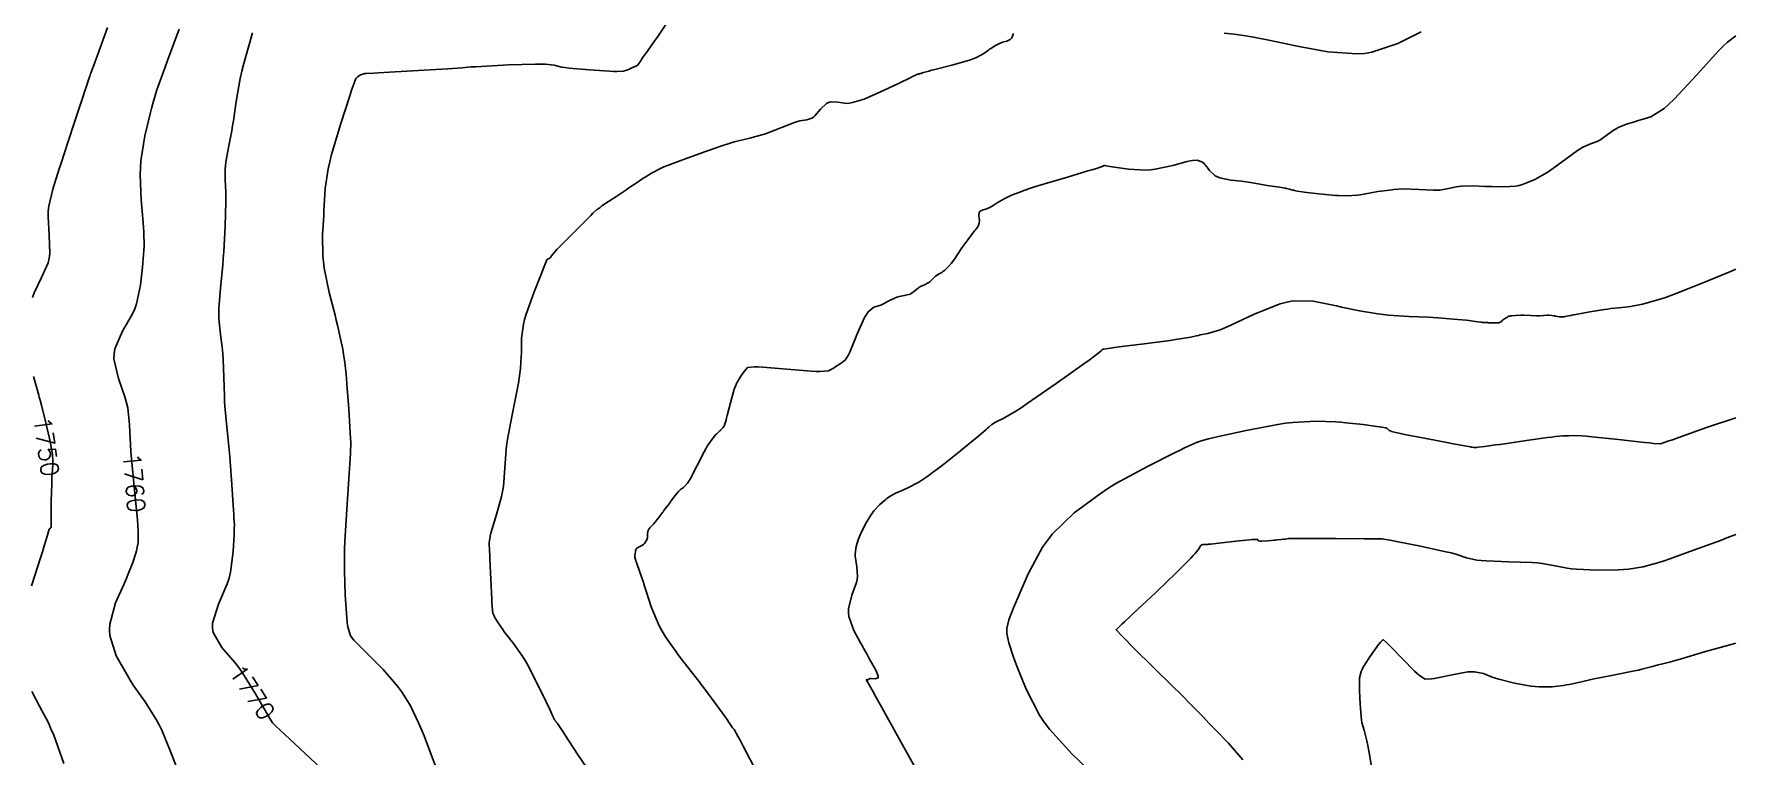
# Model space of a CAD drawing. Header units: metres. Extents: x 837477 to 838477, y 1189014 to 1191014.
# Drawn here: x 838108.3 to 838476.5, y 1190212.8 to 1190368.9 of the extents above; entities that cross this region are included whole.
import ezdxf

# ---------------------------------------------------------------- set-up
doc = ezdxf.new("R2010")
doc.units = ezdxf.units.M
doc.header["$LTSCALE"] = 0.3
doc.layers.add('COTAS 10', color=1, linetype='Continuous')
doc.styles.get("Standard").update_dxf_attribs({"font": 'simplex.shx'})

msp = doc.modelspace()

# ---------------------------------------------------------------- linework, layer by layer
at = {"layer": 'COTAS 10'}
for points, elevation in [([(838107.94, 1190311.923), (838108.274, 1190312.977), (838109.871, 1190316.282), (838111.288, 1190319.451), (838111.508, 1190320.419), (838111.652, 1190321.427), (838111.547, 1190325.395), (838111.302, 1190329.498), (838111.358, 1190330.592), (838111.467, 1190331.667), (838112.305, 1190335.395), (838113.734, 1190339.744), (838114.215, 1190341.21), (838114.733, 1190342.79), (838116.911, 1190349.446), (838118.886, 1190355.48), (838119.276, 1190356.669), (838119.598, 1190357.648), (838120.195, 1190359.446), (838120.335, 1190359.842), (838120.369, 1190359.939), (838120.402, 1190360.03), (838120.504, 1190360.31), (838121.118, 1190361.991), (838121.473, 1190362.965), (838121.908, 1190364.159), (838124.147, 1190370.31)], 1750), ([(838139.673, 1190370), (838137.163, 1190363.224), (838136.61, 1190361.721), (838136.119, 1190360.379), (838134.859, 1190356.882), (838133.935, 1190353.864), (838133.656, 1190352.824), (838133.366, 1190351.695), (838132.234, 1190346.882), (838131.384, 1190341.481), (838131.271, 1190339.982), (838131.212, 1190338.481), (838131.443, 1190333.046), (838131.891, 1190328.199), (838131.968, 1190327.068), (838132.025, 1190326.03), (838132.063, 1190323.046), (838131.894, 1190320.306), (838131.82, 1190319.423), (838131.734, 1190318.485), (838131.326, 1190314.646), (838130.435, 1190310.561), (838130.045, 1190309.469), (838129.592, 1190308.393), (838127.436, 1190304.646), (838125.737, 1190300.867), (838125.571, 1190299.771), (838125.538, 1190298.653), (838126.518, 1190294.436), (838128.008, 1190290.252), (838128.295, 1190289.154), (838128.528, 1190288.083), (838128.918, 1190284.436), (838128.99, 1190282.814), (838129.107, 1190280.148), (838129.213, 1190278.673), (838129.343, 1190277.073), (838130.007, 1190270.255), (838130.628, 1190263.885), (838130.731, 1190262.567), (838130.804, 1190261.443), (838130.82, 1190258.992), (838130.527, 1190257.601), (838130.406, 1190257.144), (838130.268, 1190256.657), (838129.623, 1190254.638), (838128.593, 1190251.947), (838128.212, 1190251.036), (838127.789, 1190250.052), (838125.915, 1190245.901), (838124.633, 1190241.338), (838124.584, 1190240.096), (838124.667, 1190238.862), (838126.07, 1190234.483), (838128.402, 1190230.321), (838129.07, 1190229.224), (838129.748, 1190228.152), (838132.28, 1190224.483), (838134.705, 1190220.705), (838135.316, 1190219.565), (838135.901, 1190218.384), (838137.797, 1190213.779), (838139.55, 1190209.281)], 1760), ([(838245.265, 1190371.394), (838243.518, 1190368.852), (838243.062, 1190368.194), (838242.619, 1190367.556), (838241.12, 1190365.418), (838239.954, 1190363.754), (838239.721, 1190363.414), (838239.527, 1190363.128), (838239.151, 1190362.531), (838238.946, 1190362.281), (838238.861, 1190362.212), (838238.763, 1190362.144), (838238.303, 1190361.9), (838237.775, 1190361.667), (838237.633, 1190361.605), (838237.493, 1190361.544), (838237.004, 1190361.336), (838236.53, 1190361.14), (838236.27, 1190361.036), (838235.806, 1190360.855), (838234.394, 1190360.793), (838233.667, 1190360.816), (838232.795, 1190360.857), (838228.429, 1190361.149), (838224.029, 1190361.551), (838223.134, 1190361.662), (838222.379, 1190361.772), (838220.821, 1190362.167), (838218.908, 1190362.414), (838217.929, 1190362.432), (838216.755, 1190362.427), (838210.894, 1190362.228), (838205.022, 1190361.928), (838203.841, 1190361.861), (838202.854, 1190361.801), (838200.894, 1190361.64), (838198.826, 1190361.461), (838197.77, 1190361.389), (838196.504, 1190361.307), (838190.185, 1190360.931), (838183.974, 1190360.582), (838182.777, 1190360.518), (838181.806, 1190360.468), (838180.185, 1190360.402), (838180.05, 1190360.417), (838180.016, 1190360.418), (838179.984, 1190360.416), (838179.879, 1190360.399), (838179.747, 1190360.361), (838179.698, 1190360.347), (838179.643, 1190360.332), (838179.397, 1190360.265), (838179.101, 1190360.156), (838179.015, 1190360.115), (838178.927, 1190360.068), (838178.593, 1190359.86), (838178.278, 1190359.631), (838178.203, 1190359.572), (838178.132, 1190359.514), (838177.917, 1190359.321), (838177.3, 1190357.711), (838176.976, 1190356.76), (838176.586, 1190355.591), (838174.623, 1190349.544), (838172.654, 1190342.844), (838172.26, 1190341.263), (838171.932, 1190339.801), (838171.291, 1190335.509), (838171.067, 1190331.836), (838171.001, 1190330.764), (838170.934, 1190329.668), (838170.678, 1190325.509), (838170.741, 1190320.969), (838170.875, 1190319.632), (838171.06, 1190318.26), (838172.15, 1190313.018), (838173.39, 1190308.158), (838173.67, 1190307.027), (838173.922, 1190305.99), (838174.604, 1190303.018), (838175.049, 1190300.795), (838175.152, 1190300.229), (838175.247, 1190299.684), (838175.518, 1190297.896), (838175.778, 1190295.36), (838175.866, 1190294.344), (838175.961, 1190293.192), (838176.361, 1190287.896), (838176.695, 1190282.663), (838176.747, 1190281.55), (838176.783, 1190280.584), (838176.771, 1190278.306), (838176.59, 1190275.965), (838176.52, 1190274.959), (838176.442, 1190273.797), (838176.087, 1190268.306), (838175.739, 1190262.717), (838175.665, 1190261.494), (838175.601, 1190260.411), (838175.451, 1190257.67), (838175.422, 1190255.026), (838175.434, 1190254.004), (838175.456, 1190252.857), (838175.609, 1190247.67), (838175.911, 1190242.656), (838176.027, 1190241.618), (838176.157, 1190240.733), (838176.743, 1190238.804), (838177.472, 1190237.882), (838177.691, 1190237.631), (838177.918, 1190237.383), (838178.804, 1190236.504), (838180.136, 1190235.207), (838180.645, 1190234.695), (838181.214, 1190234.117), (838183.776, 1190231.476), (838186.477, 1190228.426), (838187.134, 1190227.589), (838187.751, 1190226.756), (838189.654, 1190223.776), (838191.482, 1190219.992), (838192.053, 1190218.652), (838192.651, 1190217.185), (838192.972, 1190216.336), (838195.046, 1190210.832)], 1780), ([(838171.429, 1190209.188), (838165.811, 1190214.403), (838164.643, 1190215.488), (838163.643, 1190216.417), (838161.429, 1190218.477), (838160.518, 1190219.332), (838160.339, 1190219.501), (838160.192, 1190219.642), (838159.926, 1190219.906), (838159.881, 1190219.984), (838159.32, 1190220.927), (838158.959, 1190221.545), (838158.513, 1190222.309), (838156.203, 1190226.276), (838153.339, 1190230.8), (838152.544, 1190231.914), (838151.748, 1190232.968), (838149.31, 1190235.771), (838148.869, 1190236.276), (838147.005, 1190239.485), (838146.85, 1190240.477), (838146.851, 1190241.513), (838148.161, 1190245.631), (838150.072, 1190250.06), (838150.454, 1190251.293), (838150.771, 1190252.529), (838151.383, 1190257.018), (838151.537, 1190260.655), (838151.566, 1190261.354), (838151.588, 1190261.918), (838151.618, 1190262.845), (838151.523, 1190264.198), (838151.467, 1190265.032), (838151.397, 1190266.066), (838151.037, 1190271.457), (838150.596, 1190277.557), (838150.475, 1190279.038), (838150.355, 1190280.428), (838149.928, 1190284.694), (838149.577, 1190288.464), (838149.506, 1190289.541), (838149.446, 1190290.632), (838149.321, 1190294.694), (838149.175, 1190298.642), (838149.102, 1190299.662), (838149.015, 1190300.65), (838148.582, 1190303.955), (838148.265, 1190307.373), (838148.252, 1190308.432), (838148.271, 1190309.541), (838148.608, 1190313.955), (838149.092, 1190318.908), (838149.204, 1190320.357), (838149.307, 1190321.839), (838149.597, 1190327.472), (838149.74, 1190332.566), (838149.749, 1190333.708), (838149.745, 1190334.735), (838149.621, 1190337.472), (838149.6, 1190339.732), (838149.661, 1190340.457), (838149.752, 1190341.225), (838150.321, 1190344.355), (838151.041, 1190347.964), (838151.227, 1190349.033), (838151.406, 1190350.133), (838152.007, 1190354.355), (838152.89, 1190359.317), (838153.248, 1190360.881), (838153.655, 1190362.529), (838155.533, 1190369.17)], 1770), ([(838320.192, 1190369.057), (838319.822, 1190368.124), (838319.674, 1190367.931), (838319.507, 1190367.766), (838318.739, 1190367.404), (838317.82, 1190367.147), (838317.557, 1190367.048), (838317.29, 1190366.938), (838316.296, 1190366.438), (838315.292, 1190365.817), (838315.02, 1190365.63), (838314.75, 1190365.436), (838313.793, 1190364.682), (838312.155, 1190363.816), (838311.456, 1190363.552), (838310.65, 1190363.278), (838306.851, 1190362.201), (838303.182, 1190361.261), (838302.458, 1190361.073), (838301.86, 1190360.916), (838300.754, 1190360.612), (838300.489, 1190360.52), (838300.422, 1190360.497), (838300.356, 1190360.476), (838300.141, 1190360.409), (838299.954, 1190360.355), (838299.907, 1190360.341), (838299.862, 1190360.328), (838299.714, 1190360.287), (838299.585, 1190360.253), (838299.551, 1190360.245), (838299.518, 1190360.238), (838299.405, 1190360.214), (838298.707, 1190359.896), (838298.305, 1190359.703), (838297.813, 1190359.464), (838295.282, 1190358.223), (838292.243, 1190356.77), (838291.431, 1190356.398), (838290.632, 1190356.04), (838287.851, 1190354.856), (838285.343, 1190354.081), (838284.716, 1190353.981), (838284.118, 1190353.931), (838282.203, 1190354.161), (838280.576, 1190354.265), (838280.16, 1190354.134), (838279.76, 1190353.934), (838278.438, 1190352.637), (838277.238, 1190351.23), (838276.914, 1190350.962), (838276.593, 1190350.746), (838275.465, 1190350.401), (838273.985, 1190350.147), (838273.442, 1190349.988), (838272.843, 1190349.791), (838267.286, 1190347.623), (838266.517, 1190347.359), (838265.763, 1190347.118), (838263.173, 1190346.431), (838260.7, 1190345.832), (838260.019, 1190345.647), (838259.34, 1190345.452), (838256.902, 1190344.679), (838254.177, 1190343.735), (838253.317, 1190343.432), (838252.412, 1190343.112), (838248.759, 1190341.81), (838245.296, 1190340.496), (838244.51, 1190340.169), (838243.799, 1190339.857), (838241.856, 1190338.864), (838240.463, 1190337.992), (838240.098, 1190337.757), (838239.742, 1190337.524), (838238.535, 1190336.706), (838237.195, 1190335.785), (838236.756, 1190335.488), (838236.287, 1190335.173), (838234.349, 1190333.883), (838232.592, 1190332.724), (838232.238, 1190332.491), (838231.941, 1190332.296), (838231.345, 1190331.912), (838231.141, 1190331.772), (838231.09, 1190331.731), (838231.042, 1190331.69), (838230.889, 1190331.535), (838230.752, 1190331.391), (838230.714, 1190331.357), (838230.676, 1190331.325), (838230.538, 1190331.231), (838230.405, 1190331.159), (838230.37, 1190331.141), (838230.337, 1190331.125), (838230.224, 1190331.073), (838230.123, 1190331.025), (838230.096, 1190331.011), (838230.071, 1190330.997), (838229.984, 1190330.94), (838229.187, 1190330.161), (838228.712, 1190329.69), (838228.128, 1190329.109), (838225.104, 1190326.088), (838222.07, 1190323.013), (838221.48, 1190322.397), (838220.998, 1190321.883), (838220.163, 1190320.877), (838220, 1190320.585), (838219.942, 1190320.52), (838219.878, 1190320.464), (838219.603, 1190320.32), (838219.354, 1190320.227), (838219.307, 1190320.203), (838219.269, 1190320.179), (838219.212, 1190320.098), (838218.793, 1190318.986), (838218.527, 1190318.311), (838218.196, 1190317.478), (838216.461, 1190313.147), (838214.734, 1190308.349), (838214.408, 1190307.221), (838214.148, 1190306.18), (838213.761, 1190303.147), (838213.745, 1190300.641), (838213.721, 1190299.933), (838213.687, 1190299.218), (838213.492, 1190296.584), (838213.065, 1190293.423), (838212.885, 1190292.376), (838212.679, 1190291.255), (838211.713, 1190286.584), (838210.778, 1190281.672), (838210.592, 1190280.399), (838210.437, 1190279.163), (838210.14, 1190275.011), (838209.81, 1190271.1), (838209.634, 1190270.016), (838209.423, 1190268.932), (838208.354, 1190265.011), (838207.315, 1190261.681), (838207.122, 1190260.969), (838206.969, 1190260.347), (838206.76, 1190258.863), (838206.848, 1190257.113), (838206.883, 1190256.325), (838206.922, 1190255.404), (838207.103, 1190250.983), (838207.299, 1190246.651), (838207.348, 1190245.787), (838207.376, 1190245.345), (838207.394, 1190245.069), (838207.543, 1190243.685), (838207.802, 1190243.096), (838207.917, 1190242.878), (838208.052, 1190242.636), (838208.696, 1190241.565), (838209.669, 1190240.143), (838210.01, 1190239.679), (838210.383, 1190239.186), (838211.991, 1190237.152), (838213.884, 1190234.466), (838214.437, 1190233.562), (838215.003, 1190232.588), (838217.152, 1190228.489), (838219.005, 1190224.683), (838219.385, 1190223.893), (838219.707, 1190223.218), (838220.387, 1190221.733), (838220.642, 1190221.123), (838220.696, 1190220.999), (838220.742, 1190220.895), (838220.848, 1190220.681), (838220.908, 1190220.594), (838220.926, 1190220.57), (838220.943, 1190220.546), (838221.011, 1190220.459), (838221.078, 1190220.371), (838221.112, 1190220.323), (838221.17, 1190220.237), (838221.222, 1190220.161), (838221.236, 1190220.144), (838221.249, 1190220.128), (838221.293, 1190220.084), (838221.352, 1190220.024), (838221.376, 1190219.999), (838221.402, 1190219.97), (838221.521, 1190219.834), (838222.266, 1190218.721), (838222.688, 1190218.076), (838223.202, 1190217.286), (838225.837, 1190213.214), (838228.939, 1190208.652)], 1790), ([(838264.754, 1190209.14), (838261.717, 1190214.931), (838261.118, 1190216.051), (838260.625, 1190216.962), (838259.719, 1190218.503), (838259.504, 1190218.723), (838259.445, 1190218.8), (838259.388, 1190218.885), (838259.186, 1190219.248), (838258.554, 1190220.221), (838258.226, 1190220.69), (838257.832, 1190221.245), (838255.853, 1190223.972), (838253.197, 1190227.525), (838252.424, 1190228.537), (838252.375, 1190228.601), (838251.516, 1190229.718), (838248.103, 1190234.087), (838244.914, 1190238.592), (838244.196, 1190239.795), (838243.55, 1190240.978), (838241.815, 1190245.093), (838241.392, 1190246.409), (838240.656, 1190248.694), (838240.373, 1190249.555), (838240.106, 1190250.356), (838239.282, 1190252.758), (838238.694, 1190254.436), (838238.577, 1190254.782), (838238.481, 1190255.077), (838238.296, 1190255.711), (838238.269, 1190256.032), (838238.271, 1190256.129), (838238.277, 1190256.229), (838238.333, 1190256.618), (838238.407, 1190256.991), (838238.425, 1190257.081), (838238.44, 1190257.164), (838238.485, 1190257.417), (838238.639, 1190257.65), (838238.724, 1190257.722), (838238.827, 1190257.796), (838239.35, 1190258.09), (838239.891, 1190258.379), (838240.006, 1190258.451), (838240.105, 1190258.518), (838240.335, 1190258.732), (838240.481, 1190258.944), (838240.526, 1190259.011), (838240.574, 1190259.082), (838240.767, 1190259.368), (838240.932, 1190259.729), (838240.962, 1190259.847), (838240.986, 1190259.974), (838241.017, 1190260.498), (838241.031, 1190261.019), (838241.045, 1190261.143), (838241.062, 1190261.26), (838241.159, 1190261.61), (838241.344, 1190261.927), (838241.417, 1190262.023), (838241.5, 1190262.123), (838241.875, 1190262.513), (838242.362, 1190263.026), (838242.514, 1190263.203), (838242.674, 1190263.396), (838243.315, 1190264.22), (838243.874, 1190264.968), (838243.982, 1190265.113), (838244.07, 1190265.231), (838244.218, 1190265.433), (838244.356, 1190265.619), (838244.438, 1190265.726), (838244.538, 1190265.858), (838245.054, 1190266.537), (838245.731, 1190267.433), (838245.931, 1190267.702), (838246.137, 1190267.979), (838246.931, 1190269.055), (838247.726, 1190270.026), (838247.934, 1190270.237), (838248.136, 1190270.422), (838248.82, 1190270.885), (838249.663, 1190271.794), (838249.965, 1190272.262), (838250.297, 1190272.824), (838251.744, 1190275.633), (838253.239, 1190278.59), (838253.6, 1190279.245), (838253.939, 1190279.829), (838254.975, 1190281.347), (838255.734, 1190282.229), (838255.899, 1190282.413), (838256.043, 1190282.569), (838256.4, 1190282.914), (838256.603, 1190283.072), (838256.65, 1190283.111), (838256.694, 1190283.148), (838256.819, 1190283.261), (838256.931, 1190283.373), (838256.967, 1190283.408), (838257.004, 1190283.445), (838257.155, 1190283.595), (838257.306, 1190283.76), (838257.343, 1190283.806), (838257.378, 1190283.854), (838257.489, 1190284.028), (838257.589, 1190284.219), (838257.617, 1190284.276), (838257.645, 1190284.335), (838257.749, 1190284.564), (838257.997, 1190285.419), (838258.115, 1190285.872), (838258.255, 1190286.42), (838258.942, 1190289.181), (838259.787, 1190292.119), (838260.027, 1190292.779), (838260.269, 1190293.372), (838261.165, 1190294.959), (838261.949, 1190295.946), (838262.273, 1190296.351), (838262.66, 1190296.827), (838264.122, 1190296.958), (838264.953, 1190296.931), (838265.967, 1190296.876), (838271.17, 1190296.448), (838276.444, 1190296.018), (838277.504, 1190295.963), (838278.391, 1190295.934), (838280.15, 1190296.059), (838280.718, 1190296.349), (838280.853, 1190296.424), (838280.98, 1190296.497), (838281.361, 1190296.745), (838281.722, 1190297), (838281.836, 1190297.079), (838281.956, 1190297.161), (838282.442, 1190297.486), (838282.965, 1190297.842), (838283.108, 1190297.944), (838283.251, 1190298.047), (838283.761, 1190298.432), (838284.484, 1190299.561), (838284.761, 1190300.134), (838285.072, 1190300.819), (838286.47, 1190304.234), (838287.985, 1190307.62), (838288.37, 1190308.287), (838288.739, 1190308.838), (838289.943, 1190309.852), (838290.965, 1190310.132), (838291.219, 1190310.22), (838291.46, 1190310.312), (838292.226, 1190310.683), (838292.933, 1190311.081), (838293.137, 1190311.191), (838293.344, 1190311.3), (838294.122, 1190311.693), (838294.98, 1190312.032), (838295.238, 1190312.107), (838295.504, 1190312.174), (838296.537, 1190312.351), (838297.556, 1190312.586), (838297.813, 1190312.691), (838298.059, 1190312.813), (838298.859, 1190313.395), (838299.617, 1190314.018), (838299.837, 1190314.166), (838300.061, 1190314.302), (838300.905, 1190314.704), (838301.702, 1190315.085), (838301.895, 1190315.209), (838302.078, 1190315.341), (838302.639, 1190315.881), (838303.141, 1190316.409), (838303.287, 1190316.532), (838303.435, 1190316.645), (838303.991, 1190316.972), (838304.548, 1190317.269), (838304.696, 1190317.364), (838304.841, 1190317.464), (838305.344, 1190317.871), (838305.847, 1190318.357), (838305.993, 1190318.507), (838306.141, 1190318.664), (838306.699, 1190319.287), (838307.235, 1190319.955), (838307.37, 1190320.14), (838307.498, 1190320.325), (838307.912, 1190320.996), (838308.507, 1190321.931), (838308.751, 1190322.283), (838309.028, 1190322.675), (838310.311, 1190324.428), (838311.553, 1190326.078), (838311.803, 1190326.406), (838312.013, 1190326.677), (838312.435, 1190327.188), (838312.581, 1190327.407), (838312.617, 1190327.493), (838312.651, 1190327.591), (838312.759, 1190328.039), (838312.81, 1190328.611), (838312.808, 1190328.787), (838312.8, 1190328.972), (838312.711, 1190329.702), (838312.768, 1190330.362), (838312.851, 1190330.501), (838312.962, 1190330.622), (838313.608, 1190330.902), (838314.445, 1190331.142), (838314.678, 1190331.237), (838314.912, 1190331.345), (838315.76, 1190331.837), (838316.649, 1190332.411), (838316.908, 1190332.571), (838317.174, 1190332.73), (838318.18, 1190333.308), (838319.3, 1190333.871), (838319.637, 1190334.022), (838319.985, 1190334.171), (838321.339, 1190334.688), (838322.63, 1190335.143), (838322.938, 1190335.252), (838323.224, 1190335.354), (838324.081, 1190335.661), (838325.71, 1190336.177), (838326.484, 1190336.41), (838327.397, 1190336.683), (838331.86, 1190337.996), (838336.281, 1190339.304), (838337.167, 1190339.573), (838337.907, 1190339.803), (838339.362, 1190340.298), (838339.776, 1190340.471), (838339.86, 1190340.498), (838339.932, 1190340.516), (838340.08, 1190340.503), (838340.147, 1190340.443), (838340.167, 1190340.431), (838340.187, 1190340.42), (838340.267, 1190340.396), (838341.057, 1190340.283), (838345.089, 1190339.706), (838348.805, 1190339.501), (838349.842, 1190339.559), (838350.882, 1190339.667), (838354.669, 1190340.468), (838357.799, 1190341.337), (838358.425, 1190341.488), (838358.947, 1190341.599), (838359.964, 1190341.675), (838360.316, 1190341.505), (838360.418, 1190341.461), (838360.523, 1190341.418), (838360.919, 1190341.275), (838361.422, 1190340.907), (838361.595, 1190340.723), (838361.782, 1190340.504), (838362.578, 1190339.413), (838363.833, 1190338.292), (838364.309, 1190338.053), (838364.841, 1190337.844), (838367.229, 1190337.35), (838369.55, 1190337.089), (838370.041, 1190337.028), (838370.465, 1190336.972), (838371.447, 1190336.811), (838372.345, 1190336.639), (838372.715, 1190336.577), (838373.139, 1190336.507), (838375.111, 1190336.202), (838377.78, 1190335.8), (838378.511, 1190335.69), (838378.94, 1190335.608), (838379.088, 1190335.575), (838379.249, 1190335.537), (838379.936, 1190335.362), (838380.658, 1190335.174), (838380.841, 1190335.128), (838381.017, 1190335.084), (838381.59, 1190334.949), (838382.627, 1190334.785), (838383.096, 1190334.724), (838383.643, 1190334.655), (838386.274, 1190334.351), (838389.138, 1190334.074), (838389.833, 1190334.022), (838390.485, 1190333.982), (838392.484, 1190333.929), (838394.538, 1190334.079), (838395.225, 1190334.167), (838395.963, 1190334.276), (838399.056, 1190334.837), (838401.519, 1190335.189), (838402.503, 1190335.329), (838403.465, 1190335.395), (838404.43, 1190335.431), (838407.941, 1190335.303), (838411.063, 1190335.138), (838411.783, 1190335.15), (838412.44, 1190335.186), (838414.292, 1190335.524), (838415.983, 1190335.912), (838416.539, 1190335.979), (838417.133, 1190336.029), (838419.596, 1190336.066), (838422.277, 1190335.986), (838423.008, 1190335.962), (838423.735, 1190335.938), (838426.323, 1190335.844), (838428.898, 1190336.034), (838429.617, 1190336.188), (838430.34, 1190336.387), (838432.971, 1190337.473), (838435.628, 1190338.993), (838436.366, 1190339.466), (838437.105, 1190339.962), (838439.785, 1190341.939), (838442.23, 1190343.725), (838442.822, 1190344.101), (838443.377, 1190344.424), (838445.073, 1190345.164), (838446.51, 1190345.713), (838446.902, 1190345.917), (838447.292, 1190346.143), (838448.677, 1190347.148), (838450.149, 1190348.194), (838450.593, 1190348.447), (838451.053, 1190348.684), (838452.848, 1190349.404), (838454.806, 1190350.03), (838455.368, 1190350.207), (838455.94, 1190350.386), (838458.081, 1190351.047), (838460.951, 1190352.845), (838461.983, 1190353.741), (838463.117, 1190354.81), (838468.07, 1190360.11), (838472.804, 1190365.329), (838473.799, 1190366.347), (838474.659, 1190367.18), (838476.514, 1190368.565)], 1800), ([(838408.398, 1190369.382), (838403.326, 1190366.858), (838397.744, 1190364.995), (838396.124, 1190364.742), (838394.472, 1190364.603), (838388.234, 1190365.047), (838382.346, 1190366.155), (838380.914, 1190366.435), (838379.567, 1190366.702), (838375.42, 1190367.566), (838372.087, 1190368.245), (838371.253, 1190368.395), (838370.459, 1190368.528), (838367.913, 1190368.875), (838365.806, 1190369.11)], 1790), ([(838476.514, 1190318.05), (838475.664, 1190317.7), (838469.57, 1190315.184), (838462.971, 1190312.579), (838461.46, 1190312.033), (838460.086, 1190311.562), (838456.269, 1190310.494), (838453.694, 1190310.024), (838453.103, 1190309.93), (838452.566, 1190309.852), (838451.067, 1190309.704), (838449.422, 1190309.54), (838448.792, 1190309.453), (838448.086, 1190309.348), (838444.908, 1190308.816), (838441.895, 1190308.277), (838441.293, 1190308.167), (838440.791, 1190308.074), (838439.82, 1190307.881), (838439.49, 1190307.809), (838439.393, 1190307.792), (838439.293, 1190307.778), (838438.911, 1190307.738), (838438.521, 1190307.732), (838438.416, 1190307.739), (838438.313, 1190307.75), (838437.949, 1190307.82), (838437.539, 1190307.914), (838437.405, 1190307.94), (838437.264, 1190307.967), (838436.68, 1190308.063), (838436.017, 1190308.122), (838435.825, 1190308.125), (838435.63, 1190308.122), (838434.892, 1190308.062), (838433.991, 1190308.006), (838433.691, 1190308.005), (838433.37, 1190308.01), (838432.032, 1190308.082), (838430.641, 1190308.149), (838430.287, 1190308.152), (838429.946, 1190308.148), (838428.828, 1190308.075), (838427.98, 1190307.974), (838427.81, 1190307.952), (838427.668, 1190307.933), (838427.391, 1190307.885), (838427.219, 1190307.804), (838427.143, 1190307.764), (838427.056, 1190307.716), (838426.64, 1190307.478), (838426.204, 1190307.191), (838426.103, 1190307.112), (838426.011, 1190307.033), (838425.751, 1190306.748), (838425.374, 1190306.529), (838425.207, 1190306.492), (838425.014, 1190306.465), (838424.093, 1190306.451), (838423.142, 1190306.493), (838422.929, 1190306.501), (838422.739, 1190306.508), (838422.238, 1190306.517), (838421.768, 1190306.546), (838421.597, 1190306.564), (838421.409, 1190306.587), (838420.585, 1190306.709), (838419.222, 1190306.891), (838418.694, 1190306.952), (838418.102, 1190307.017), (838415.42, 1190307.292), (838412.043, 1190307.564), (838411.013, 1190307.627), (838409.941, 1190307.686), (838405.726, 1190307.856), (838401.362, 1190308.125), (838400.196, 1190308.247), (838399.048, 1190308.389), (838395.057, 1190309.073), (838391.169, 1190309.888), (838390.086, 1190310.113), (838389, 1190310.338), (838385.057, 1190311.15), (838380.686, 1190311.215), (838379.33, 1190310.97), (838377.912, 1190310.61), (838372.264, 1190308.357), (838367.044, 1190305.885), (838365.896, 1190305.388), (838364.876, 1190304.971), (838362.264, 1190304.14), (838360.606, 1190303.84), (838360.188, 1190303.758), (838359.788, 1190303.677), (838358.488, 1190303.388), (838356.235, 1190302.993), (838355.233, 1190302.844), (838354.066, 1190302.679), (838348.488, 1190301.942), (838343.092, 1190301.251), (838342.04, 1190301.114), (838341.181, 1190301.001), (838339.673, 1190300.789), (838339.429, 1190300.689), (838339.366, 1190300.646), (838339.305, 1190300.596), (838339.101, 1190300.359), (838337.501, 1190299.111), (838336.56, 1190298.424), (838335.403, 1190297.589), (838329.428, 1190293.339), (838323.176, 1190289.006), (838321.844, 1190288.118), (838320.687, 1190287.366), (838317.95, 1190285.778), (838316.597, 1190285.151), (838316.312, 1190285.005), (838316.065, 1190284.871), (838315.498, 1190284.487), (838314.876, 1190283.928), (838314.595, 1190283.683), (838314.266, 1190283.399), (838312.689, 1190282.049), (838310.384, 1190280.133), (838309.598, 1190279.493), (838308.747, 1190278.805), (838305.141, 1190275.923), (838301.467, 1190273.177), (838300.575, 1190272.575), (838299.736, 1190272.041), (838297.158, 1190270.685), (838295.247, 1190269.876), (838294.829, 1190269.688), (838294.46, 1190269.515), (838293.525, 1190269.018), (838292.79, 1190268.486), (838292.546, 1190268.291), (838292.284, 1190268.076), (838291.191, 1190267.126), (838289.987, 1190265.813), (838289.654, 1190265.369), (838289.322, 1190264.89), (838288.127, 1190262.87), (838287.097, 1190260.769), (838286.869, 1190260.239), (838286.666, 1190259.731), (838286.139, 1190258.085), (838285.942, 1190256.504), (838285.947, 1190256.037), (838285.979, 1190255.557), (838286.308, 1190253.722), (838286.448, 1190251.615), (838286.361, 1190250.964), (838286.218, 1190250.285), (838285.248, 1190247.589), (838284.505, 1190244.661), (838284.507, 1190243.835), (838284.599, 1190243.003), (838285.678, 1190239.944), (838287.123, 1190237.259), (838287.445, 1190236.662), (838287.734, 1190236.129), (838288.496, 1190234.734), (838289.114, 1190233.624), (838289.313, 1190233.271), (838289.523, 1190232.898), (838290.38, 1190231.383), (838290.927, 1190230.088), (838290.941, 1190229.853), (838290.896, 1190229.672), (838290.239, 1190229.463), (838289.381, 1190229.535), (838289.208, 1190229.53), (838289.065, 1190229.515), (838288.782, 1190229.37), (838288.669, 1190229.228), (838288.632, 1190229.215), (838288.592, 1190229.212), (838288.428, 1190229.297), (838288.344, 1190229.324), (838288.354, 1190229.286), (838288.378, 1190229.228), (838288.589, 1190228.853), (838289.829, 1190226.651), (838290.503, 1190225.441), (838291.32, 1190223.97), (838295.467, 1190216.491), (838299.632, 1190208.986)], 1810), ([(838107.719, 1190249.619), (838109.73, 1190255.876), (838110.135, 1190257.157), (838110.474, 1190258.243), (838111.15, 1190260.534), (838111.383, 1190261.375), (838111.442, 1190261.546), (838111.499, 1190261.691), (838111.688, 1190261.99), (838111.83, 1190262.093), (838111.859, 1190262.114), (838111.883, 1190262.132), (838111.928, 1190262.169), (838111.938, 1190262.213), (838111.939, 1190262.235), (838111.94, 1190262.262), (838111.936, 1190262.394), (838111.941, 1190263.353), (838111.948, 1190263.9), (838111.957, 1190264.571), (838112.006, 1190268.011), (838112.084, 1190271.618), (838112.11, 1190272.394), (838112.139, 1190273.072), (838112.263, 1190274.717), (838112.342, 1190275.838), (838112.343, 1190276.186), (838112.335, 1190276.551), (838112.232, 1190278.005), (838111.921, 1190280.003), (838111.783, 1190280.711), (838111.621, 1190281.485), (838110.85, 1190284.838), (838109.874, 1190288.676), (838109.584, 1190289.757), (838109.401, 1190290.427), (838109.286, 1190290.845), (838108.137, 1190294.838)], 1750), ([(838476.514, 1190285.943), (838470.172, 1190283.819), (838463.955, 1190281.622), (838462.758, 1190281.199), (838461.787, 1190280.857), (838460.172, 1190280.29), (838458.702, 1190280.411), (838457.823, 1190280.501), (838456.739, 1190280.616), (838451.12, 1190281.239), (838445.355, 1190281.849), (838444.18, 1190281.956), (838443.187, 1190282.036), (838441.12, 1190282.105), (838440.277, 1190282.026), (838440.055, 1190282.013), (838439.839, 1190282.005), (838439.102, 1190282.008), (838437.458, 1190281.876), (838436.671, 1190281.782), (838435.74, 1190281.662), (838431.177, 1190281.024), (838426.434, 1190280.338), (838425.389, 1190280.188), (838424.46, 1190280.057), (838422.075, 1190279.73), (838420.735, 1190279.568), (838420.465, 1190279.541), (838420.238, 1190279.521), (838419.783, 1190279.513), (838419.438, 1190279.579), (838419.281, 1190279.606), (838419.097, 1190279.638), (838418.211, 1190279.783), (838416.226, 1190280.139), (838415.35, 1190280.304), (838414.332, 1190280.497), (838409.475, 1190281.432), (838404.809, 1190282.353), (838403.911, 1190282.538), (838403.184, 1190282.691), (838401.985, 1190282.992), (838401.888, 1190283.076), (838401.856, 1190283.094), (838401.822, 1190283.108), (838401.683, 1190283.139), (838401.523, 1190283.192), (838401.476, 1190283.22), (838401.428, 1190283.255), (838401.245, 1190283.427), (838401.051, 1190283.61), (838400.995, 1190283.651), (838400.939, 1190283.687), (838400.731, 1190283.783), (838399.854, 1190283.931), (838399.375, 1190284.001), (838398.795, 1190284.082), (838395.85, 1190284.479), (838392.085, 1190284.88), (838390.988, 1190284.964), (838389.867, 1190285.036), (838385.62, 1190285.198), (838380.634, 1190284.947), (838379.047, 1190284.758), (838377.37, 1190284.518), (838370.568, 1190283.221), (838364.54, 1190281.871), (838363.352, 1190281.597), (838362.372, 1190281.367), (838360.568, 1190280.898), (838360.081, 1190280.697), (838359.931, 1190280.637), (838359.775, 1190280.574), (838359.158, 1190280.33), (838357.223, 1190279.419), (838356.236, 1190278.936), (838355.054, 1190278.353), (838349.158, 1190275.415), (838342.369, 1190271.697), (838340.626, 1190270.622), (838338.94, 1190269.528), (838333.344, 1190265.415), (838328.64, 1190260.811), (838327.517, 1190259.408), (838326.471, 1190257.95), (838323.344, 1190252.218), (838321.108, 1190246.976), (838320.625, 1190245.827), (838320.2, 1190244.808), (838319.154, 1190242.218), (838318.751, 1190240.401), (838318.731, 1190239.869), (838318.751, 1190239.326), (838319.154, 1190237.26), (838320.133, 1190234.421), (838320.516, 1190233.389), (838320.947, 1190232.252), (838322.909, 1190227.26), (838325.829, 1190221.644), (838326.864, 1190220.114), (838327.998, 1190218.595), (838332.909, 1190213.198), (838337.614, 1190208.662)], 1820), ([(838369.832, 1190211.975), (838366.74, 1190215.604), (838363.753, 1190218.573), (838363.106, 1190219.228), (838362.538, 1190219.81), (838361.137, 1190221.309), (838359.066, 1190223.466), (838358.075, 1190224.463), (838356.903, 1190225.634), (838351.164, 1190231.309), (838345.606, 1190236.798), (838344.549, 1190237.852), (838343.7, 1190238.703), (838342.373, 1190240.097), (838343.134, 1190240.839), (838343.601, 1190241.279), (838344.179, 1190241.822), (838347.193, 1190244.631), (838350.818, 1190248.028), (838351.781, 1190248.941), (838352.727, 1190249.843), (838355.994, 1190253.002), (838358.58, 1190255.594), (838359.096, 1190256.138), (838359.524, 1190256.607), (838360.349, 1190257.677), (838360.592, 1190258.152), (838360.654, 1190258.247), (838360.713, 1190258.325), (838360.91, 1190258.474), (838361.136, 1190258.511), (838361.213, 1190258.52), (838361.297, 1190258.527), (838361.656, 1190258.545), (838362.091, 1190258.564), (838362.223, 1190258.572), (838362.36, 1190258.581), (838362.898, 1190258.623), (838364.078, 1190258.745), (838364.619, 1190258.805), (838365.255, 1190258.875), (838368.326, 1190259.224), (838371.289, 1190259.543), (838371.856, 1190259.595), (838372.314, 1190259.631), (838373.051, 1190259.633), (838373.078, 1190259.526), (838373.088, 1190259.495), (838373.1, 1190259.462), (838373.149, 1190259.337), (838373.505, 1190259.258), (838373.709, 1190259.255), (838373.959, 1190259.261), (838375.245, 1190259.347), (838376.648, 1190259.473), (838376.971, 1190259.503), (838377.267, 1190259.531), (838378.1, 1190259.614), (838378.696, 1190259.681), (838378.842, 1190259.699), (838378.98, 1190259.717), (838379.411, 1190259.778), (838379.718, 1190259.824), (838379.778, 1190259.833), (838379.828, 1190259.839), (838379.919, 1190259.846), (838379.938, 1190259.841), (838379.948, 1190259.839), (838379.964, 1190259.838), (838379.988, 1190259.838), (838380.003, 1190259.841), (838380.017, 1190259.843), (838380.02, 1190259.844), (838380.022, 1190259.844), (838380.03, 1190259.845), (838381.55, 1190259.84), (838389.926, 1190259.812), (838396.157, 1190259.791), (838397.346, 1190259.787), (838398.303, 1190259.783), (838399.826, 1190259.775), (838399.845, 1190259.774), (838399.854, 1190259.775), (838399.864, 1190259.776), (838399.918, 1190259.784), (838401.234, 1190259.538), (838402.041, 1190259.38), (838403.039, 1190259.182), (838408.244, 1190258.142), (838413.706, 1190256.977), (838414.866, 1190256.7), (838415.874, 1190256.443), (838418.244, 1190255.679), (838420.48, 1190255.16), (838421.404, 1190255.056), (838422.459, 1190254.97), (838427.371, 1190254.806), (838432.417, 1190254.641), (838433.557, 1190254.555), (838434.585, 1190254.451), (838437.371, 1190253.93), (838440.017, 1190253.403), (838440.957, 1190253.296), (838441.987, 1190253.205), (838446.456, 1190253.015), (838451.065, 1190253.076), (838452.184, 1190253.144), (838453.234, 1190253.233), (838456.456, 1190253.737), (838459.814, 1190254.674), (838460.95, 1190255.036), (838462.175, 1190255.443), (838467.344, 1190257.282), (838472.377, 1190259.146), (838473.516, 1190259.568), (838474.546, 1190259.95), (838476.514, 1190260.681)], 1830), ([(838476.514, 1190237.237), (838475.446, 1190236.947), (838469.928, 1190235.367), (838464.421, 1190233.765), (838463.325, 1190233.453), (838462.414, 1190233.197), (838460.674, 1190232.745), (838459.972, 1190232.592), (838459.716, 1190232.524), (838459.433, 1190232.445), (838458.19, 1190232.07), (838456.171, 1190231.545), (838455.398, 1190231.372), (838454.534, 1190231.188), (838450.643, 1190230.422), (838446.653, 1190229.648), (838445.726, 1190229.459), (838444.877, 1190229.28), (838442.453, 1190228.723), (838440.406, 1190228.281), (838439.794, 1190228.175), (838439.164, 1190228.076), (838436.725, 1190227.776), (838433.916, 1190227.742), (838433.052, 1190227.81), (838432.15, 1190227.912), (838428.583, 1190228.56), (838425.234, 1190229.403), (838424.469, 1190229.627), (838423.776, 1190229.848), (838421.859, 1190230.614), (838419.942, 1190231.03), (838419.249, 1190231.029), (838418.484, 1190230.979), (838415.136, 1190230.38), (838411.915, 1190229.673), (838411.232, 1190229.554), (838410.639, 1190229.468), (838409.251, 1190229.436), (838408.01, 1190230.219), (838407.51, 1190230.647), (838406.943, 1190231.167), (838404.331, 1190233.809), (838401.845, 1190236.413), (838401.357, 1190236.91), (838400.957, 1190237.309), (838400.235, 1190237.939), (838400.042, 1190237.851), (838399.974, 1190237.797), (838399.9, 1190237.731), (838399.582, 1190237.387), (838398.987, 1190236.611), (838398.738, 1190236.272), (838398.453, 1190235.88), (838397.122, 1190234.015), (838395.853, 1190232.004), (838395.607, 1190231.519), (838395.408, 1190231.066), (838395.07, 1190229.69), (838395.064, 1190228.12), (838395.074, 1190227.544), (838395.089, 1190226.907), (838395.183, 1190224.097), (838395.391, 1190221.266), (838395.478, 1190220.616), (838395.577, 1190220.024), (838396.04, 1190218.367), (838396.673, 1190216.056), (838396.879, 1190215.051), (838397.1, 1190213.888), (838398.008, 1190208.367)], 1840), ([(838114.717, 1190211.176), (838112.513, 1190217.279), (838111.935, 1190218.683), (838111.371, 1190219.963), (838109.449, 1190223.555), (838107.784, 1190226.782)], 1750)]:
    msp.add_lwpolyline(points, dxfattribs=dict(at, elevation=elevation))

# ---------------------------------------------------------------- texts
at = {"layer": 'COTAS 10', "char_height": 3.8, "attachment_point": 7}
for s, insert, rotation in [('1750', (838108.132, 1190285.863, 1750), 278.13096), ('1760', (838127.481, 1190278.209, 1760), 274.95479), ('1770', (838150.262, 1190230.934, 1770), 303.81466)]:
    msp.add_mtext(s, dxfattribs=dict(at, insert=insert, rotation=rotation))

doc.saveas('drawing.dxf')
